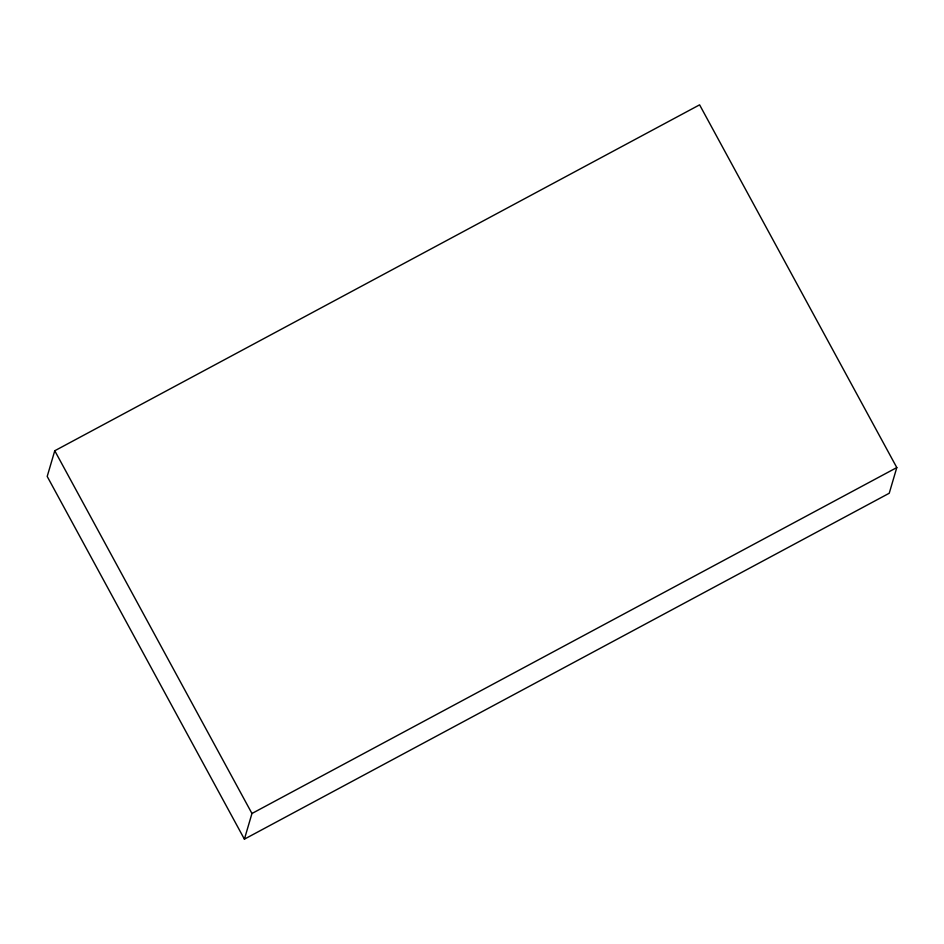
<?xml version="1.0" encoding="UTF-8"?>
<svg xmlns="http://www.w3.org/2000/svg" width="944" height="944" viewBox="0 0 944 944"><rect width="100%" height="100%" fill="white"/><g stroke="black" fill="none" stroke-linecap="round" stroke-linejoin="round"><path stroke-width="1.42" d="M54.764 450.76L47.2 476.425L244.402 839.157L889.236 493.24L896.8 467.575L699.598 104.843L54.764 450.76L251.954 813.492L244.402 839.157M251.954 813.492L896.8 467.575"/></g></svg>
